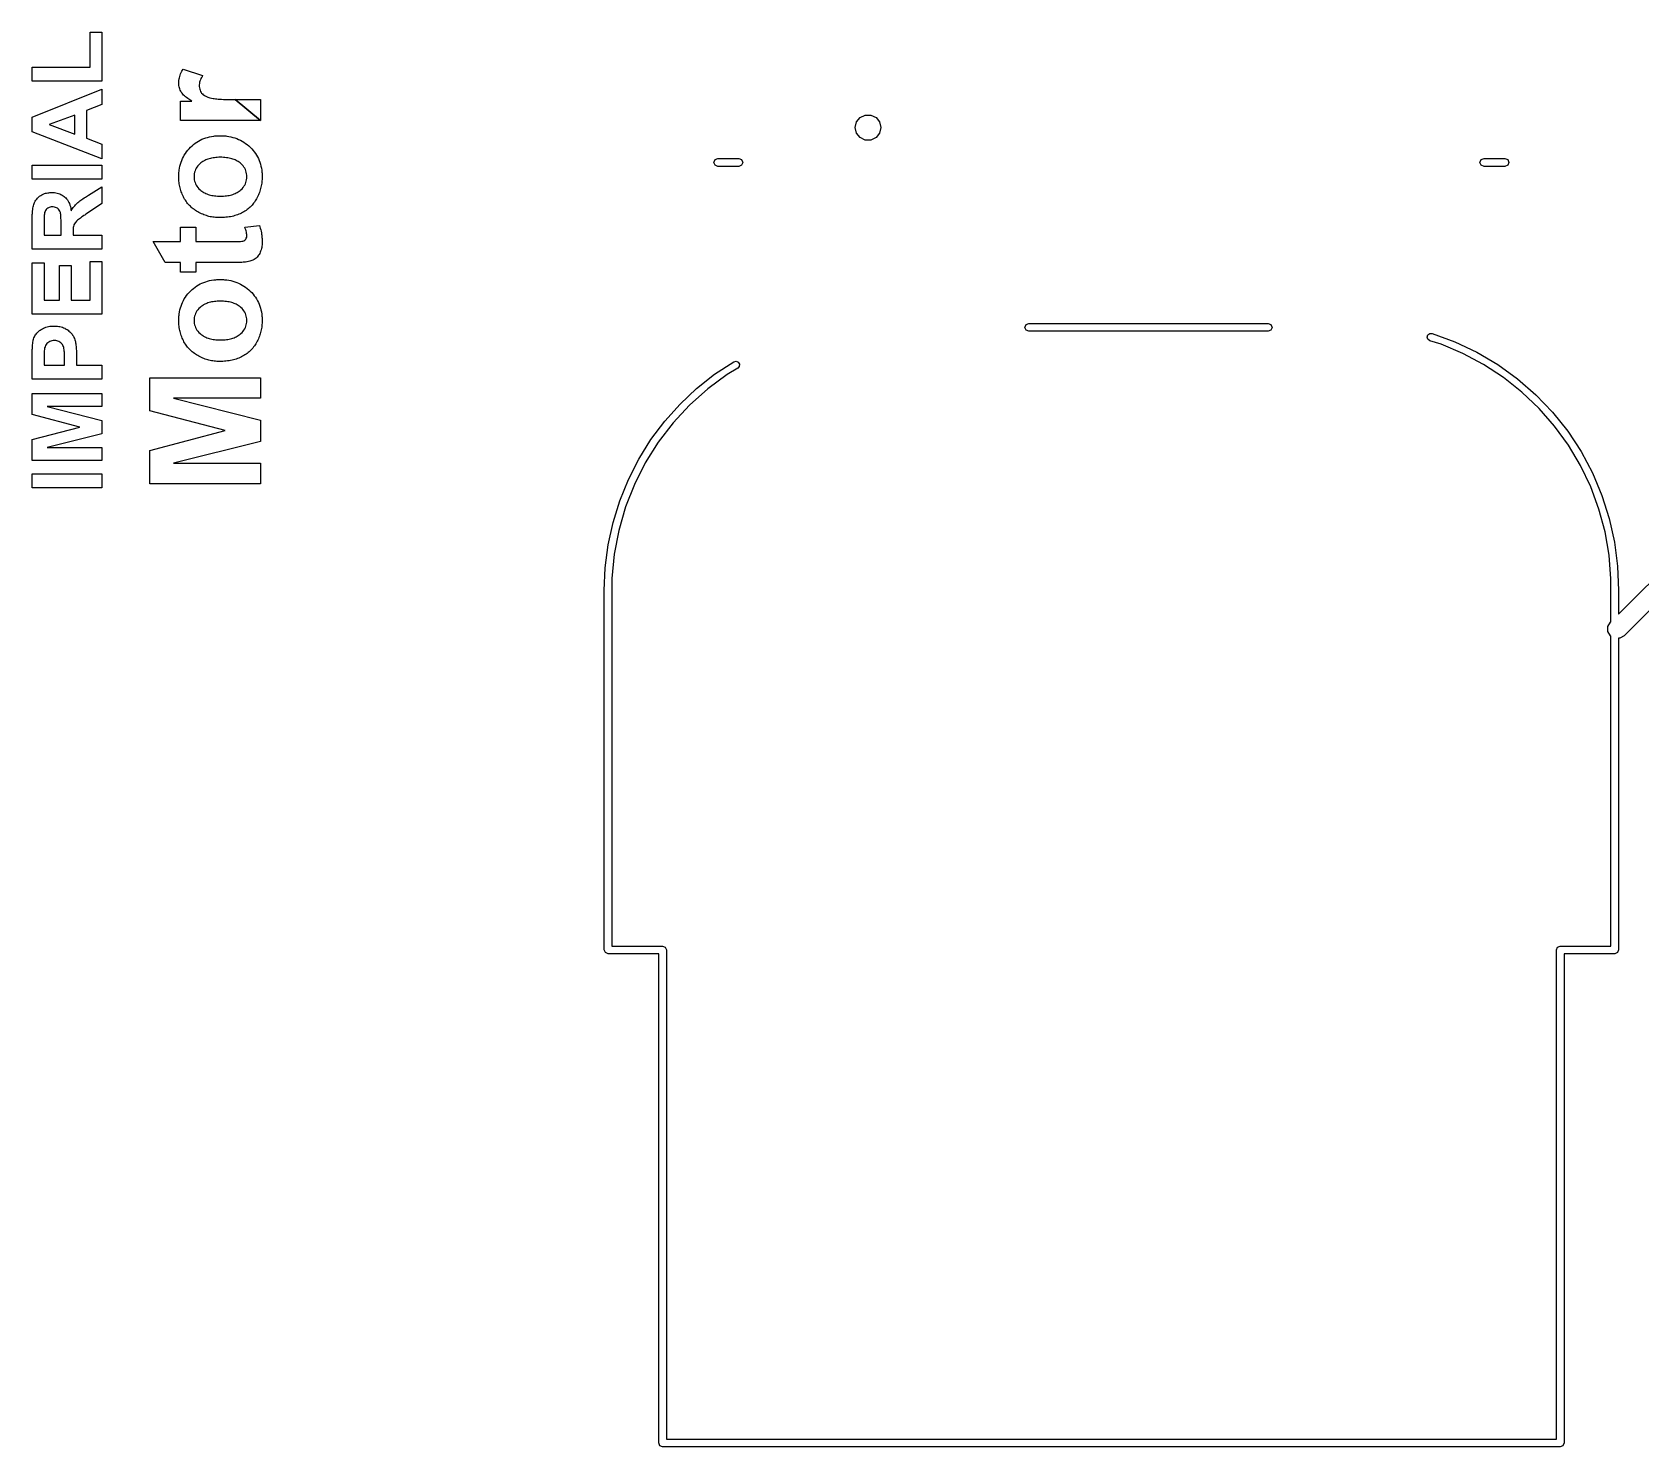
# Model space of a CAD drawing. Extents: x 96 to 200, y -143 to -59.
# Drawn here: x 102.15 to 127.27, y -142.87 to -120.78 of the extents above; entities that cross this region are included whole.
import ezdxf

# ---------------------------------------------------------------- set-up
doc = ezdxf.new("R2010")
doc.units = 0
doc.layers.add('BLACK', color=7, linetype='CONTINUOUS')

msp = doc.modelspace()

# ---------------------------------------------------------------- linework, layer by layer
at = {"layer": 'BLACK', "linetype": 'CONTINUOUS'}
for p, q in [((103.05, -121.325), (103.05, -120.781)), ((103.05, -120.781), (103.236, -120.781)), ((103.236, -120.781), (103.236, -121.544)), ((102.146, -121.544), (102.146, -121.325)), ((102.146, -121.325), (103.05, -121.325)), ((103.236, -121.544), (102.146, -121.544)), ((104.435, -121.575), (104.436, -121.554)), ((104.436, -121.594), (104.435, -121.575)), ((104.436, -121.554), (104.438, -121.533)), ((104.438, -121.533), (104.441, -121.512)), ((104.441, -121.512), (104.445, -121.492)), ((104.445, -121.492), (104.45, -121.471)), ((104.45, -121.471), (104.457, -121.451)), ((104.457, -121.451), (104.464, -121.431)), ((104.464, -121.431), (104.473, -121.411)), ((104.473, -121.411), (104.483, -121.391)), ((104.483, -121.391), (104.495, -121.372)), ((104.495, -121.372), (104.503, -121.359)), ((104.503, -121.359), (104.808, -121.46)), ((104.757, -121.583), (104.755, -121.601)), ((104.761, -121.564), (104.757, -121.583)), ((104.766, -121.545), (104.761, -121.564)), ((104.773, -121.526), (104.766, -121.545)), ((104.782, -121.506), (104.773, -121.526)), ((104.79, -121.491), (104.782, -121.506)), ((104.799, -121.476), (104.79, -121.491)), ((104.808, -121.46), (104.799, -121.476)), ((102.146, -122.106), (103.236, -121.672)), ((103.236, -121.672), (103.236, -121.91)), ((104.438, -121.613), (104.436, -121.594)), ((104.441, -121.632), (104.438, -121.613)), ((104.445, -121.65), (104.441, -121.632)), ((104.451, -121.668), (104.445, -121.65)), ((104.457, -121.685), (104.451, -121.668)), ((104.465, -121.701), (104.457, -121.685)), ((104.474, -121.717), (104.465, -121.701)), ((104.486, -121.733), (104.474, -121.717)), ((104.499, -121.749), (104.486, -121.733)), ((104.511, -121.762), (104.499, -121.749)), ((104.525, -121.775), (104.511, -121.762)), ((104.54, -121.788), (104.525, -121.775)), ((104.557, -121.801), (104.54, -121.788)), ((104.575, -121.815), (104.557, -121.801)), ((104.595, -121.829), (104.575, -121.815)), ((104.609, -121.838), (104.595, -121.829)), ((104.623, -121.848), (104.609, -121.838)), ((104.755, -121.601), (104.754, -121.614)), ((104.754, -121.614), (104.755, -121.631)), ((104.755, -121.631), (104.757, -121.652)), ((104.757, -121.652), (104.762, -121.671)), ((104.762, -121.671), (104.768, -121.689)), ((104.768, -121.689), (104.775, -121.706)), ((104.775, -121.706), (104.785, -121.722)), ((104.785, -121.722), (104.792, -121.732)), ((104.792, -121.732), (104.805, -121.746)), ((104.805, -121.746), (104.818, -121.757)), ((104.818, -121.757), (104.832, -121.767)), ((104.832, -121.767), (104.848, -121.777)), ((104.848, -121.777), (104.867, -121.785)), ((104.867, -121.785), (104.887, -121.794)), ((104.887, -121.794), (104.903, -121.8)), ((104.903, -121.8), (104.921, -121.805)), ((104.921, -121.805), (104.927, -121.807)), ((104.927, -121.807), (104.947, -121.812)), ((104.947, -121.812), (104.971, -121.816)), ((104.971, -121.816), (104.989, -121.819)), ((104.989, -121.819), (105.008, -121.821)), ((105.008, -121.821), (105.03, -121.823)), ((105.03, -121.823), (105.053, -121.825)), ((105.053, -121.825), (105.077, -121.827)), ((105.077, -121.827), (105.104, -121.829)), ((105.104, -121.829), (105.132, -121.83)), ((105.132, -121.83), (105.161, -121.831)), ((105.161, -121.831), (105.193, -121.832)), ((105.193, -121.832), (105.226, -121.833)), ((105.226, -121.833), (105.243, -121.833)), ((105.243, -121.833), (105.26, -121.834)), ((105.26, -121.834), (105.278, -121.834)), ((105.278, -121.834), (105.297, -121.834)), ((105.297, -121.834), (105.316, -121.834)), ((105.316, -121.834), (105.335, -121.834)), ((105.711, -122.162), (105.316, -121.834)), ((105.316, -121.834), (105.711, -122.162)), ((105.335, -121.834), (105.711, -121.834)), ((105.711, -121.834), (105.711, -122.162)), ((102.811, -122.075), (102.412, -122.224)), ((102.811, -122.371), (102.811, -122.075)), ((103.236, -121.91), (102.997, -122.005)), ((102.997, -122.005), (102.997, -122.438)), ((104.462, -122.162), (104.462, -121.857)), ((104.462, -121.857), (104.639, -121.857)), ((104.639, -121.857), (104.623, -121.848)), ((115.075, -122.114), (115.155, -122.075)), ((115.155, -122.075), (115.245, -122.075)), ((115.245, -122.075), (115.325, -122.114)), ((102.146, -122.224), (102.146, -122.106)), ((102.146, -122.338), (102.146, -122.224)), ((103.236, -122.76), (102.146, -122.338)), ((102.412, -122.224), (102.811, -122.371)), ((105.711, -122.162), (104.462, -122.162)), ((115, -122.27), (115.02, -122.183)), ((115.02, -122.357), (115, -122.27)), ((115.02, -122.183), (115.075, -122.114)), ((115.325, -122.114), (115.38, -122.183)), ((115.38, -122.183), (115.4, -122.27)), ((115.4, -122.27), (115.38, -122.357)), ((102.997, -122.438), (103.236, -122.528)), ((103.236, -122.528), (103.236, -122.76)), ((104.597, -122.6), (104.619, -122.577)), ((104.619, -122.577), (104.642, -122.556)), ((104.642, -122.556), (104.666, -122.535)), ((104.666, -122.535), (104.691, -122.516)), ((104.691, -122.516), (104.717, -122.499)), ((104.717, -122.499), (104.743, -122.483)), ((104.743, -122.483), (104.77, -122.468)), ((104.77, -122.468), (104.798, -122.454)), ((104.798, -122.454), (104.827, -122.442)), ((104.827, -122.442), (104.856, -122.432)), ((104.856, -122.432), (104.886, -122.423)), ((104.886, -122.423), (104.917, -122.415)), ((104.917, -122.415), (104.949, -122.409)), ((104.949, -122.409), (104.981, -122.404)), ((104.981, -122.404), (104.998, -122.402)), ((104.998, -122.402), (105.015, -122.4)), ((105.015, -122.4), (105.031, -122.399)), ((105.031, -122.399), (105.048, -122.398)), ((105.048, -122.398), (105.066, -122.398)), ((105.066, -122.398), (105.083, -122.398)), ((105.083, -122.398), (105.101, -122.398)), ((105.101, -122.398), (105.118, -122.398)), ((105.118, -122.398), (105.135, -122.399)), ((105.135, -122.399), (105.152, -122.4)), ((105.152, -122.4), (105.169, -122.402)), ((105.169, -122.402), (105.186, -122.404)), ((105.186, -122.404), (105.218, -122.409)), ((105.218, -122.409), (105.25, -122.415)), ((105.25, -122.415), (105.281, -122.423)), ((105.281, -122.423), (105.312, -122.432)), ((105.312, -122.432), (105.341, -122.443)), ((105.341, -122.443), (105.37, -122.455)), ((105.37, -122.455), (105.399, -122.469)), ((105.399, -122.469), (105.426, -122.483)), ((105.426, -122.483), (105.453, -122.5)), ((105.453, -122.5), (105.478, -122.518)), ((105.478, -122.518), (105.504, -122.537)), ((105.504, -122.537), (105.528, -122.557)), ((105.528, -122.557), (105.552, -122.579)), ((105.552, -122.579), (105.574, -122.602)), ((115.075, -122.426), (115.02, -122.357)), ((115.155, -122.465), (115.075, -122.426)), ((115.245, -122.465), (115.155, -122.465)), ((115.325, -122.426), (115.245, -122.465)), ((115.38, -122.357), (115.325, -122.426)), ((104.453, -122.873), (104.461, -122.842)), ((104.461, -122.842), (104.471, -122.812)), ((104.471, -122.812), (104.481, -122.783)), ((104.481, -122.783), (104.494, -122.754)), ((104.494, -122.754), (104.507, -122.726)), ((104.507, -122.726), (104.522, -122.7)), ((104.522, -122.7), (104.539, -122.674)), ((104.539, -122.674), (104.557, -122.648)), ((104.557, -122.648), (104.576, -122.624)), ((104.576, -122.624), (104.597, -122.6)), ((104.768, -122.833), (104.75, -122.85)), ((104.781, -122.822), (104.768, -122.833)), ((104.795, -122.812), (104.781, -122.822)), ((104.809, -122.802), (104.795, -122.812)), ((104.824, -122.793), (104.809, -122.802)), ((104.84, -122.784), (104.824, -122.793)), ((104.856, -122.776), (104.84, -122.784)), ((104.873, -122.769), (104.856, -122.776)), ((104.891, -122.763), (104.873, -122.769)), ((104.91, -122.757), (104.891, -122.763)), ((104.929, -122.752), (104.91, -122.757)), ((104.949, -122.747), (104.929, -122.752)), ((104.97, -122.744), (104.949, -122.747)), ((104.991, -122.741), (104.97, -122.744)), ((105.013, -122.738), (104.991, -122.741)), ((105.036, -122.736), (105.013, -122.738)), ((105.06, -122.735), (105.036, -122.736)), ((105.084, -122.735), (105.06, -122.735)), ((105.109, -122.735), (105.084, -122.735)), ((105.133, -122.736), (105.109, -122.735)), ((105.156, -122.738), (105.133, -122.736)), ((105.179, -122.741), (105.156, -122.738)), ((105.201, -122.744), (105.179, -122.741)), ((105.222, -122.747), (105.201, -122.744)), ((105.243, -122.752), (105.222, -122.747)), ((105.262, -122.757), (105.243, -122.752)), ((105.281, -122.763), (105.262, -122.757)), ((105.299, -122.769), (105.281, -122.763)), ((105.317, -122.776), (105.299, -122.769)), ((105.333, -122.784), (105.317, -122.776)), ((105.349, -122.793), (105.333, -122.784)), ((105.364, -122.802), (105.349, -122.793)), ((105.379, -122.812), (105.364, -122.802)), ((105.393, -122.822), (105.379, -122.812)), ((105.405, -122.833), (105.393, -122.822)), ((105.423, -122.85), (105.405, -122.833)), ((105.574, -122.602), (105.595, -122.626)), ((105.595, -122.626), (105.615, -122.651)), ((105.615, -122.651), (105.633, -122.676)), ((105.633, -122.676), (105.65, -122.702)), ((105.65, -122.702), (105.665, -122.729)), ((105.665, -122.729), (105.679, -122.756)), ((105.679, -122.756), (105.691, -122.784)), ((105.691, -122.784), (105.702, -122.813)), ((105.702, -122.813), (105.711, -122.843)), ((105.711, -122.843), (105.719, -122.873)), ((112.791, -122.815), (112.81, -122.77)), ((112.81, -122.86), (112.791, -122.815)), ((112.81, -122.77), (112.855, -122.751)), ((112.855, -122.751), (113.18, -122.751)), ((113.18, -122.751), (113.225, -122.77)), ((113.225, -122.77), (113.243, -122.815)), ((113.243, -122.815), (113.225, -122.86)), ((124.756, -122.815), (124.775, -122.77)), ((124.775, -122.86), (124.756, -122.815)), ((124.775, -122.77), (124.82, -122.751)), ((124.82, -122.751), (125.145, -122.751)), ((125.145, -122.751), (125.19, -122.77)), ((125.19, -122.77), (125.209, -122.815)), ((125.209, -122.815), (125.19, -122.86)), ((102.146, -123.078), (102.146, -122.859)), ((102.146, -122.859), (103.236, -122.859)), ((103.236, -123.078), (102.146, -123.078)), ((103.236, -122.859), (103.236, -123.078)), ((104.435, -123.037), (104.436, -123.021)), ((104.435, -123.039), (104.435, -123.037)), ((104.436, -123.061), (104.435, -123.039)), ((104.436, -123.004), (104.437, -122.987)), ((104.436, -123.021), (104.436, -123.004)), ((104.437, -123.084), (104.436, -123.061)), ((104.437, -122.987), (104.438, -122.97)), ((104.438, -123.106), (104.437, -123.084)), ((104.438, -122.97), (104.44, -122.953)), ((104.44, -122.953), (104.442, -122.937)), ((104.442, -122.937), (104.447, -122.904)), ((104.447, -122.904), (104.453, -122.873)), ((104.676, -123.014), (104.675, -123.037)), ((104.675, -123.037), (104.676, -123.061)), ((104.678, -122.991), (104.676, -123.014)), ((104.676, -123.061), (104.678, -123.084)), ((104.683, -122.968), (104.678, -122.991)), ((104.678, -123.084), (104.683, -123.106)), ((104.69, -122.947), (104.683, -122.968)), ((104.698, -122.926), (104.69, -122.947)), ((104.708, -122.906), (104.698, -122.926)), ((104.72, -122.887), (104.708, -122.906)), ((104.734, -122.868), (104.72, -122.887)), ((104.75, -122.85), (104.734, -122.868)), ((105.439, -122.868), (105.423, -122.85)), ((105.453, -122.887), (105.439, -122.868)), ((105.465, -122.906), (105.453, -122.887)), ((105.475, -122.926), (105.465, -122.906)), ((105.484, -122.947), (105.475, -122.926)), ((105.49, -122.968), (105.484, -122.947)), ((105.495, -122.991), (105.49, -122.968)), ((105.49, -123.106), (105.495, -123.084)), ((105.497, -123.014), (105.495, -122.991)), ((105.495, -123.084), (105.497, -123.061)), ((105.498, -123.037), (105.497, -123.014)), ((105.497, -123.061), (105.498, -123.037)), ((105.719, -122.873), (105.726, -122.904)), ((105.726, -122.904), (105.731, -122.936)), ((105.731, -122.936), (105.735, -122.969)), ((105.735, -122.969), (105.736, -122.985)), ((105.736, -123.079), (105.735, -123.1)), ((105.736, -122.985), (105.737, -123.002)), ((105.737, -123.057), (105.736, -123.079)), ((105.737, -123.002), (105.737, -123.019)), ((105.737, -123.019), (105.738, -123.036)), ((105.738, -123.036), (105.737, -123.057)), ((112.855, -122.878), (112.81, -122.86)), ((113.18, -122.878), (112.855, -122.878)), ((113.225, -122.86), (113.18, -122.878)), ((124.82, -122.878), (124.775, -122.86)), ((125.145, -122.878), (124.82, -122.878)), ((125.19, -122.86), (125.145, -122.878)), ((126.92, -129.868), (133.894, -122.894)), ((102.246, -123.357), (102.262, -123.343)), ((102.262, -123.343), (102.28, -123.331)), ((102.28, -123.331), (102.299, -123.32)), ((102.299, -123.32), (102.319, -123.31)), ((102.319, -123.31), (102.34, -123.302)), ((102.34, -123.302), (102.356, -123.297)), ((102.356, -123.297), (102.372, -123.293)), ((102.372, -123.293), (102.388, -123.289)), ((102.388, -123.289), (102.405, -123.287)), ((102.405, -123.287), (102.423, -123.285)), ((102.423, -123.285), (102.44, -123.284)), ((102.44, -123.284), (102.452, -123.284)), ((102.452, -123.284), (102.475, -123.284)), ((102.475, -123.284), (102.497, -123.286)), ((102.497, -123.286), (102.518, -123.289)), ((102.518, -123.289), (102.538, -123.294)), ((102.538, -123.294), (102.558, -123.299)), ((102.558, -123.299), (102.577, -123.306)), ((102.577, -123.306), (102.595, -123.315)), ((102.595, -123.315), (102.613, -123.324)), ((102.613, -123.324), (102.629, -123.335)), ((102.629, -123.335), (102.645, -123.347)), ((102.645, -123.347), (102.655, -123.355)), ((102.979, -123.356), (102.993, -123.347)), ((102.993, -123.347), (103.008, -123.338)), ((103.008, -123.338), (103.024, -123.328)), ((103.024, -123.328), (103.236, -123.196)), ((103.236, -123.196), (103.236, -123.458)), ((104.441, -123.127), (104.438, -123.106)), ((104.443, -123.149), (104.441, -123.127)), ((104.447, -123.17), (104.443, -123.149)), ((104.451, -123.191), (104.447, -123.17)), ((104.456, -123.212), (104.451, -123.191)), ((104.461, -123.232), (104.456, -123.212)), ((104.467, -123.253), (104.461, -123.232)), ((104.474, -123.273), (104.467, -123.253)), ((104.481, -123.292), (104.474, -123.273)), ((104.489, -123.312), (104.481, -123.292)), ((104.497, -123.331), (104.489, -123.312)), ((104.507, -123.35), (104.497, -123.331)), ((104.683, -123.106), (104.69, -123.128)), ((104.69, -123.128), (104.698, -123.149)), ((104.698, -123.149), (104.708, -123.169)), ((104.708, -123.169), (104.72, -123.188)), ((104.72, -123.188), (104.734, -123.207)), ((104.734, -123.207), (104.75, -123.225)), ((104.75, -123.225), (104.768, -123.242)), ((104.768, -123.242), (104.781, -123.253)), ((104.781, -123.253), (104.795, -123.264)), ((104.795, -123.264), (104.809, -123.274)), ((104.809, -123.274), (104.824, -123.283)), ((104.824, -123.283), (104.84, -123.292)), ((104.84, -123.292), (104.856, -123.299)), ((104.856, -123.299), (104.874, -123.307)), ((104.874, -123.307), (104.892, -123.313)), ((104.892, -123.313), (104.91, -123.319)), ((104.91, -123.319), (104.93, -123.324)), ((104.93, -123.324), (104.95, -123.329)), ((104.95, -123.329), (104.971, -123.332)), ((104.971, -123.332), (104.993, -123.335)), ((104.993, -123.335), (105.015, -123.338)), ((105.015, -123.338), (105.038, -123.34)), ((105.038, -123.34), (105.062, -123.341)), ((105.062, -123.341), (105.087, -123.341)), ((105.087, -123.341), (105.111, -123.341)), ((105.111, -123.341), (105.135, -123.34)), ((105.135, -123.34), (105.158, -123.338)), ((105.158, -123.338), (105.181, -123.335)), ((105.181, -123.335), (105.202, -123.332)), ((105.202, -123.332), (105.223, -123.329)), ((105.223, -123.329), (105.243, -123.324)), ((105.243, -123.324), (105.263, -123.319)), ((105.263, -123.319), (105.282, -123.313)), ((105.282, -123.313), (105.3, -123.307)), ((105.3, -123.307), (105.317, -123.299)), ((105.317, -123.299), (105.334, -123.292)), ((105.334, -123.292), (105.349, -123.283)), ((105.349, -123.283), (105.364, -123.274)), ((105.364, -123.274), (105.379, -123.264)), ((105.379, -123.264), (105.393, -123.253)), ((105.393, -123.253), (105.405, -123.242)), ((105.405, -123.242), (105.423, -123.225)), ((105.423, -123.225), (105.439, -123.207)), ((105.439, -123.207), (105.453, -123.188)), ((105.453, -123.188), (105.465, -123.169)), ((105.465, -123.169), (105.475, -123.149)), ((105.475, -123.149), (105.484, -123.128)), ((105.484, -123.128), (105.49, -123.106)), ((105.67, -123.342), (105.66, -123.362)), ((105.678, -123.323), (105.67, -123.342)), ((105.687, -123.303), (105.678, -123.323)), ((105.694, -123.283), (105.687, -123.303)), ((105.701, -123.263), (105.694, -123.283)), ((105.707, -123.243), (105.701, -123.263)), ((105.713, -123.223), (105.707, -123.243)), ((105.718, -123.203), (105.713, -123.223)), ((105.723, -123.182), (105.718, -123.203)), ((105.727, -123.162), (105.723, -123.182)), ((105.73, -123.141), (105.727, -123.162)), ((105.733, -123.12), (105.73, -123.141)), ((105.735, -123.1), (105.733, -123.12)), ((134.106, -123.106), (127.006, -130.206)), ((102.149, -123.61), (102.15, -123.593)), ((102.15, -123.593), (102.152, -123.576)), ((102.152, -123.576), (102.155, -123.552)), ((102.155, -123.552), (102.158, -123.529)), ((102.158, -123.529), (102.161, -123.509)), ((102.161, -123.509), (102.166, -123.49)), ((102.166, -123.49), (102.17, -123.473)), ((102.17, -123.473), (102.176, -123.457)), ((102.176, -123.457), (102.184, -123.438)), ((102.184, -123.438), (102.193, -123.42)), ((102.193, -123.42), (102.204, -123.402)), ((102.204, -123.402), (102.217, -123.386)), ((102.217, -123.386), (102.23, -123.371)), ((102.23, -123.371), (102.246, -123.357)), ((102.341, -123.599), (102.337, -123.617)), ((102.347, -123.582), (102.341, -123.599)), ((102.354, -123.566), (102.347, -123.582)), ((102.364, -123.552), (102.354, -123.566)), ((102.377, -123.539), (102.364, -123.552)), ((102.392, -123.527), (102.377, -123.539)), ((102.409, -123.518), (102.392, -123.527)), ((102.426, -123.513), (102.409, -123.518)), ((102.443, -123.51), (102.426, -123.513)), ((102.462, -123.509), (102.443, -123.51)), ((102.474, -123.509), (102.462, -123.509)), ((102.493, -123.512), (102.474, -123.509)), ((102.51, -123.516), (102.493, -123.512)), ((102.527, -123.523), (102.51, -123.516)), ((102.541, -123.531), (102.527, -123.523)), ((102.545, -123.534), (102.541, -123.531)), ((102.559, -123.547), (102.545, -123.534)), ((102.57, -123.562), (102.559, -123.547)), ((102.579, -123.577), (102.57, -123.562)), ((102.585, -123.593), (102.579, -123.577)), ((102.586, -123.595), (102.585, -123.593)), ((102.589, -123.612), (102.586, -123.595)), ((102.655, -123.355), (102.67, -123.369)), ((102.67, -123.369), (102.683, -123.385)), ((102.683, -123.385), (102.696, -123.401)), ((102.696, -123.401), (102.707, -123.419)), ((102.707, -123.419), (102.717, -123.438)), ((102.717, -123.438), (102.727, -123.458)), ((102.727, -123.458), (102.735, -123.48)), ((102.735, -123.48), (102.742, -123.503)), ((102.742, -123.503), (102.748, -123.527)), ((102.748, -123.527), (102.752, -123.544)), ((102.752, -123.544), (102.755, -123.561)), ((102.755, -123.561), (102.756, -123.57)), ((102.756, -123.57), (102.767, -123.552)), ((102.767, -123.552), (102.777, -123.536)), ((102.777, -123.536), (102.788, -123.52)), ((102.788, -123.52), (102.8, -123.505)), ((102.8, -123.505), (102.811, -123.491)), ((102.811, -123.491), (102.823, -123.477)), ((102.823, -123.477), (102.835, -123.465)), ((102.835, -123.465), (102.848, -123.453)), ((102.848, -123.453), (102.861, -123.441)), ((102.861, -123.441), (102.877, -123.428)), ((102.877, -123.428), (102.891, -123.417)), ((102.891, -123.417), (102.906, -123.406)), ((102.906, -123.406), (102.922, -123.394)), ((102.922, -123.394), (102.939, -123.382)), ((102.939, -123.382), (102.958, -123.37)), ((102.958, -123.37), (102.979, -123.356)), ((103.236, -123.458), (102.995, -123.616)), ((104.516, -123.368), (104.507, -123.35)), ((104.527, -123.387), (104.516, -123.368)), ((104.538, -123.404), (104.527, -123.387)), ((104.549, -123.421), (104.538, -123.404)), ((104.561, -123.438), (104.549, -123.421)), ((104.574, -123.454), (104.561, -123.438)), ((104.587, -123.47), (104.574, -123.454)), ((104.601, -123.485), (104.587, -123.47)), ((104.616, -123.499), (104.601, -123.485)), ((104.631, -123.513), (104.616, -123.499)), ((104.646, -123.527), (104.631, -123.513)), ((104.662, -123.54), (104.646, -123.527)), ((104.679, -123.552), (104.662, -123.54)), ((104.696, -123.564), (104.679, -123.552)), ((104.714, -123.575), (104.696, -123.564)), ((104.732, -123.586), (104.714, -123.575)), ((104.751, -123.597), (104.732, -123.586)), ((104.77, -123.606), (104.751, -123.597)), ((105.433, -123.597), (105.414, -123.606)), ((105.452, -123.586), (105.433, -123.597)), ((105.469, -123.575), (105.452, -123.586)), ((105.487, -123.564), (105.469, -123.575)), ((105.503, -123.552), (105.487, -123.564)), ((105.52, -123.539), (105.503, -123.552)), ((105.535, -123.526), (105.52, -123.539)), ((105.55, -123.512), (105.535, -123.526)), ((105.565, -123.498), (105.55, -123.512)), ((105.579, -123.483), (105.565, -123.498)), ((105.592, -123.467), (105.579, -123.483)), ((105.605, -123.451), (105.592, -123.467)), ((105.617, -123.434), (105.605, -123.451)), ((105.629, -123.417), (105.617, -123.434)), ((105.64, -123.399), (105.629, -123.417)), ((105.65, -123.381), (105.64, -123.399)), ((105.66, -123.362), (105.65, -123.381)), ((102.146, -123.688), (102.147, -123.668)), ((102.146, -123.71), (102.146, -123.688)), ((102.146, -123.781), (102.146, -123.71)), ((102.146, -123.952), (102.146, -123.781)), ((102.147, -123.648), (102.148, -123.629)), ((102.147, -123.668), (102.147, -123.648)), ((102.148, -123.629), (102.149, -123.61)), ((102.333, -123.714), (102.332, -123.734)), ((102.332, -123.734), (102.332, -123.757)), ((102.332, -123.757), (102.332, -123.781)), ((102.332, -123.781), (102.332, -123.952)), ((102.334, -123.656), (102.333, -123.674)), ((102.333, -123.674), (102.333, -123.696)), ((102.333, -123.696), (102.333, -123.714)), ((102.335, -123.637), (102.334, -123.656)), ((102.336, -123.621), (102.335, -123.637)), ((102.337, -123.617), (102.336, -123.621)), ((102.592, -123.629), (102.589, -123.612)), ((102.594, -123.65), (102.592, -123.629)), ((102.595, -123.668), (102.594, -123.65)), ((102.596, -123.688), (102.595, -123.668)), ((102.597, -123.71), (102.596, -123.688)), ((102.598, -123.735), (102.597, -123.71)), ((102.598, -123.752), (102.598, -123.735)), ((102.598, -123.77), (102.598, -123.752)), ((102.598, -123.79), (102.598, -123.77)), ((102.598, -123.952), (102.598, -123.79)), ((102.786, -123.849), (102.785, -123.868)), ((102.788, -123.832), (102.786, -123.849)), ((102.791, -123.814), (102.788, -123.832)), ((102.796, -123.797), (102.791, -123.814)), ((102.798, -123.791), (102.796, -123.797)), ((102.806, -123.774), (102.798, -123.791)), ((102.816, -123.759), (102.806, -123.774)), ((102.827, -123.745), (102.816, -123.759)), ((102.84, -123.731), (102.827, -123.745)), ((102.842, -123.729), (102.84, -123.731)), ((102.855, -123.718), (102.842, -123.729)), ((102.869, -123.707), (102.855, -123.718)), ((102.886, -123.694), (102.869, -123.707)), ((102.9, -123.683), (102.886, -123.694)), ((102.916, -123.672), (102.9, -123.683)), ((102.933, -123.659), (102.916, -123.672)), ((102.952, -123.646), (102.933, -123.659)), ((102.966, -123.636), (102.952, -123.646)), ((102.98, -123.626), (102.966, -123.636)), ((102.995, -123.616), (102.98, -123.626)), ((104.462, -124.049), (104.462, -123.825)), ((104.462, -123.825), (104.701, -123.825)), ((104.701, -123.825), (104.701, -124.049)), ((104.79, -123.616), (104.77, -123.606)), ((104.809, -123.624), (104.79, -123.616)), ((104.829, -123.632), (104.809, -123.624)), ((104.848, -123.639), (104.829, -123.632)), ((104.868, -123.646), (104.848, -123.639)), ((104.888, -123.652), (104.868, -123.646)), ((104.907, -123.657), (104.888, -123.652)), ((104.927, -123.662), (104.907, -123.657)), ((104.947, -123.666), (104.927, -123.662)), ((104.967, -123.669), (104.947, -123.666)), ((104.988, -123.672), (104.967, -123.669)), ((105.008, -123.674), (104.988, -123.672)), ((105.028, -123.676), (105.008, -123.674)), ((105.049, -123.677), (105.028, -123.676)), ((105.069, -123.677), (105.049, -123.677)), ((105.096, -123.677), (105.069, -123.677)), ((105.122, -123.676), (105.096, -123.677)), ((105.147, -123.674), (105.122, -123.676)), ((105.172, -123.672), (105.147, -123.674)), ((105.197, -123.669), (105.172, -123.672)), ((105.221, -123.666), (105.197, -123.669)), ((105.244, -123.662), (105.221, -123.666)), ((105.267, -123.657), (105.244, -123.662)), ((105.29, -123.652), (105.267, -123.657)), ((105.312, -123.646), (105.29, -123.652)), ((105.333, -123.639), (105.312, -123.646)), ((105.354, -123.632), (105.333, -123.639)), ((105.375, -123.624), (105.354, -123.632)), ((105.395, -123.616), (105.375, -123.624)), ((105.414, -123.606), (105.395, -123.616)), ((105.467, -123.826), (105.694, -123.798)), ((105.474, -123.847), (105.467, -123.826)), ((105.481, -123.867), (105.474, -123.847)), ((105.694, -123.798), (105.702, -123.82)), ((105.702, -123.82), (105.709, -123.842)), ((105.709, -123.842), (105.715, -123.865)), ((102.146, -124.17), (102.146, -123.952)), ((102.332, -123.952), (102.598, -123.952)), ((102.785, -123.868), (102.784, -123.885)), ((102.784, -123.885), (102.784, -123.903)), ((102.784, -123.903), (102.784, -123.907)), ((102.784, -123.907), (102.784, -123.952)), ((102.784, -123.952), (103.236, -123.952)), ((103.236, -123.952), (103.236, -124.17)), ((104.223, -124.379), (104.037, -124.049)), ((104.037, -124.049), (104.462, -124.049)), ((104.701, -124.049), (105.243, -124.049)), ((105.243, -124.049), (105.264, -124.049)), ((105.264, -124.049), (105.283, -124.049)), ((105.283, -124.049), (105.3, -124.049)), ((105.3, -124.049), (105.317, -124.049)), ((105.317, -124.049), (105.341, -124.049)), ((105.341, -124.049), (105.361, -124.048)), ((105.361, -124.048), (105.38, -124.047)), ((105.38, -124.047), (105.401, -124.047)), ((105.401, -124.047), (105.421, -124.045)), ((105.421, -124.045), (105.436, -124.043)), ((105.436, -124.043), (105.452, -124.037)), ((105.452, -124.037), (105.466, -124.028)), ((105.466, -124.028), (105.479, -124.016)), ((105.479, -124.016), (105.481, -124.014)), ((105.486, -123.885), (105.481, -123.867)), ((105.481, -124.014), (105.49, -123.998)), ((105.491, -123.902), (105.486, -123.885)), ((105.49, -123.998), (105.496, -123.981)), ((105.495, -123.922), (105.491, -123.902)), ((105.497, -123.94), (105.495, -123.922)), ((105.496, -123.981), (105.498, -123.964)), ((105.498, -123.958), (105.497, -123.94)), ((105.498, -123.964), (105.498, -123.958)), ((105.715, -123.865), (105.721, -123.888)), ((105.721, -123.888), (105.725, -123.912)), ((105.725, -123.912), (105.729, -123.936)), ((105.729, -123.936), (105.732, -123.953)), ((105.732, -123.953), (105.733, -123.97)), ((105.733, -123.97), (105.735, -123.987)), ((105.736, -124.1), (105.733, -124.121)), ((105.735, -123.987), (105.736, -124.004)), ((105.736, -124.004), (105.737, -124.021)), ((105.737, -124.079), (105.736, -124.1)), ((105.737, -124.021), (105.737, -124.039)), ((105.737, -124.039), (105.738, -124.057)), ((105.738, -124.057), (105.737, -124.079)), ((103.236, -124.17), (102.146, -124.17)), ((105.562, -124.353), (105.544, -124.358)), ((105.578, -124.347), (105.562, -124.353)), ((105.594, -124.341), (105.578, -124.347)), ((105.612, -124.332), (105.594, -124.341)), ((105.628, -124.322), (105.612, -124.332)), ((105.631, -124.32), (105.628, -124.322)), ((105.645, -124.308), (105.631, -124.32)), ((105.659, -124.295), (105.645, -124.308)), ((105.672, -124.279), (105.659, -124.295)), ((105.681, -124.265), (105.672, -124.279)), ((105.69, -124.251), (105.681, -124.265)), ((105.699, -124.235), (105.69, -124.251)), ((105.707, -124.217), (105.699, -124.235)), ((105.714, -124.199), (105.707, -124.217)), ((105.72, -124.181), (105.714, -124.199)), ((105.726, -124.161), (105.72, -124.181)), ((105.73, -124.142), (105.726, -124.161)), ((105.733, -124.121), (105.73, -124.142)), ((102.146, -125.186), (102.146, -124.382)), ((102.146, -124.382), (102.332, -124.382)), ((102.332, -124.382), (102.332, -124.967)), ((102.571, -124.967), (102.571, -124.423)), ((102.571, -124.423), (102.757, -124.423)), ((102.757, -124.423), (102.757, -124.967)), ((103.05, -124.967), (103.05, -124.361)), ((103.05, -124.361), (103.236, -124.361)), ((103.236, -124.361), (103.236, -125.186)), ((104.462, -124.379), (104.223, -124.379)), ((104.462, -124.529), (104.462, -124.379)), ((104.701, -124.529), (104.462, -124.529)), ((105.258, -124.379), (104.701, -124.379)), ((104.701, -124.379), (104.701, -124.529)), ((105.28, -124.378), (105.258, -124.379)), ((105.301, -124.378), (105.28, -124.378)), ((105.321, -124.378), (105.301, -124.378)), ((105.34, -124.378), (105.321, -124.378)), ((105.358, -124.377), (105.34, -124.378)), ((105.375, -124.377), (105.358, -124.377)), ((105.399, -124.376), (105.375, -124.377)), ((105.421, -124.375), (105.399, -124.376)), ((105.441, -124.374), (105.421, -124.375)), ((105.459, -124.373), (105.441, -124.374)), ((105.479, -124.371), (105.459, -124.373)), ((105.496, -124.368), (105.479, -124.371)), ((105.506, -124.366), (105.496, -124.368)), ((105.526, -124.363), (105.506, -124.366)), ((105.544, -124.358), (105.526, -124.363)), ((104.576, -124.869), (104.597, -124.846)), ((104.597, -124.846), (104.619, -124.823)), ((104.619, -124.823), (104.642, -124.801)), ((104.642, -124.801), (104.666, -124.781)), ((104.666, -124.781), (104.691, -124.762)), ((104.691, -124.762), (104.717, -124.744)), ((104.717, -124.744), (104.743, -124.728)), ((104.743, -124.728), (104.77, -124.713)), ((104.77, -124.713), (104.798, -124.7)), ((104.798, -124.7), (104.827, -124.688)), ((104.827, -124.688), (104.856, -124.677)), ((104.856, -124.677), (104.886, -124.668)), ((104.886, -124.668), (104.917, -124.661)), ((104.917, -124.661), (104.949, -124.654)), ((104.949, -124.654), (104.981, -124.649)), ((104.981, -124.649), (104.998, -124.647)), ((104.998, -124.647), (105.015, -124.646)), ((105.015, -124.646), (105.031, -124.645)), ((105.031, -124.645), (105.048, -124.644)), ((105.048, -124.644), (105.066, -124.643)), ((105.066, -124.643), (105.083, -124.643)), ((105.083, -124.643), (105.101, -124.643)), ((105.101, -124.643), (105.118, -124.644)), ((105.118, -124.644), (105.135, -124.645)), ((105.135, -124.645), (105.152, -124.646)), ((105.152, -124.646), (105.169, -124.647)), ((105.169, -124.647), (105.186, -124.649)), ((105.186, -124.649), (105.218, -124.654)), ((105.218, -124.654), (105.25, -124.661)), ((105.25, -124.661), (105.281, -124.669)), ((105.281, -124.669), (105.312, -124.678)), ((105.312, -124.678), (105.341, -124.688)), ((105.341, -124.688), (105.37, -124.701)), ((105.37, -124.701), (105.399, -124.714)), ((105.399, -124.714), (105.426, -124.729)), ((105.426, -124.729), (105.453, -124.745)), ((105.453, -124.745), (105.478, -124.763)), ((105.478, -124.763), (105.504, -124.782)), ((105.504, -124.782), (105.528, -124.803)), ((105.528, -124.803), (105.552, -124.825)), ((105.552, -124.825), (105.574, -124.848)), ((105.574, -124.848), (105.595, -124.872)), ((102.332, -124.967), (102.571, -124.967)), ((102.757, -124.967), (103.05, -124.967)), ((104.453, -125.118), (104.461, -125.087)), ((104.461, -125.087), (104.471, -125.057)), ((104.471, -125.057), (104.481, -125.028)), ((104.481, -125.028), (104.494, -125)), ((104.494, -125), (104.507, -124.972)), ((104.507, -124.972), (104.522, -124.945)), ((104.522, -124.945), (104.539, -124.919)), ((104.539, -124.919), (104.557, -124.894)), ((104.557, -124.894), (104.576, -124.869)), ((104.75, -125.096), (104.734, -125.114)), ((104.768, -125.079), (104.75, -125.096)), ((104.781, -125.068), (104.768, -125.079)), ((104.795, -125.057), (104.781, -125.068)), ((104.809, -125.047), (104.795, -125.057)), ((104.824, -125.038), (104.809, -125.047)), ((104.84, -125.03), (104.824, -125.038)), ((104.856, -125.022), (104.84, -125.03)), ((104.873, -125.015), (104.856, -125.022)), ((104.891, -125.008), (104.873, -125.015)), ((104.91, -125.002), (104.891, -125.008)), ((104.929, -124.997), (104.91, -125.002)), ((104.949, -124.993), (104.929, -124.997)), ((104.97, -124.989), (104.949, -124.993)), ((104.991, -124.986), (104.97, -124.989)), ((105.013, -124.984), (104.991, -124.986)), ((105.036, -124.982), (105.013, -124.984)), ((105.06, -124.981), (105.036, -124.982)), ((105.084, -124.981), (105.06, -124.981)), ((105.109, -124.981), (105.084, -124.981)), ((105.133, -124.982), (105.109, -124.981)), ((105.156, -124.984), (105.133, -124.982)), ((105.179, -124.986), (105.156, -124.984)), ((105.201, -124.989), (105.179, -124.986)), ((105.222, -124.993), (105.201, -124.989)), ((105.243, -124.997), (105.222, -124.993)), ((105.262, -125.002), (105.243, -124.997)), ((105.281, -125.008), (105.262, -125.002)), ((105.299, -125.015), (105.281, -125.008)), ((105.317, -125.022), (105.299, -125.015)), ((105.333, -125.03), (105.317, -125.022)), ((105.349, -125.038), (105.333, -125.03)), ((105.364, -125.047), (105.349, -125.038)), ((105.379, -125.057), (105.364, -125.047)), ((105.393, -125.068), (105.379, -125.057)), ((105.405, -125.079), (105.393, -125.068)), ((105.423, -125.096), (105.405, -125.079)), ((105.439, -125.114), (105.423, -125.096)), ((105.595, -124.872), (105.615, -124.896)), ((105.615, -124.896), (105.633, -124.921)), ((105.633, -124.921), (105.65, -124.947)), ((105.65, -124.947), (105.665, -124.974)), ((105.665, -124.974), (105.679, -125.002)), ((105.679, -125.002), (105.691, -125.03)), ((105.691, -125.03), (105.702, -125.059)), ((105.702, -125.059), (105.711, -125.088)), ((105.711, -125.088), (105.719, -125.119)), ((103.236, -125.186), (102.146, -125.186)), ((104.435, -125.283), (104.436, -125.267)), ((104.435, -125.284), (104.435, -125.283)), ((104.436, -125.307), (104.435, -125.284)), ((104.436, -125.249), (104.437, -125.232)), ((104.436, -125.267), (104.436, -125.249)), ((104.437, -125.329), (104.436, -125.307)), ((104.437, -125.232), (104.438, -125.215)), ((104.438, -125.351), (104.437, -125.329)), ((104.438, -125.215), (104.44, -125.199)), ((104.441, -125.373), (104.438, -125.351)), ((104.44, -125.199), (104.442, -125.182)), ((104.442, -125.182), (104.447, -125.15)), ((104.447, -125.15), (104.453, -125.118)), ((104.676, -125.259), (104.675, -125.283)), ((104.675, -125.283), (104.676, -125.307)), ((104.678, -125.236), (104.676, -125.259)), ((104.676, -125.307), (104.678, -125.33)), ((104.683, -125.214), (104.678, -125.236)), ((104.678, -125.33), (104.683, -125.352)), ((104.69, -125.192), (104.683, -125.214)), ((104.683, -125.352), (104.69, -125.373)), ((104.698, -125.172), (104.69, -125.192)), ((104.708, -125.152), (104.698, -125.172)), ((104.72, -125.132), (104.708, -125.152)), ((104.734, -125.114), (104.72, -125.132)), ((105.453, -125.132), (105.439, -125.114)), ((105.465, -125.152), (105.453, -125.132)), ((105.475, -125.172), (105.465, -125.152)), ((105.484, -125.192), (105.475, -125.172)), ((105.49, -125.214), (105.484, -125.192)), ((105.484, -125.373), (105.49, -125.352)), ((105.495, -125.236), (105.49, -125.214)), ((105.49, -125.352), (105.495, -125.33)), ((105.497, -125.259), (105.495, -125.236)), ((105.495, -125.33), (105.497, -125.307)), ((105.498, -125.283), (105.497, -125.259)), ((105.497, -125.307), (105.498, -125.283)), ((105.719, -125.119), (105.726, -125.15)), ((105.726, -125.15), (105.731, -125.182)), ((105.731, -125.182), (105.735, -125.214)), ((105.735, -125.345), (105.733, -125.366)), ((105.735, -125.214), (105.736, -125.231)), ((105.736, -125.324), (105.735, -125.345)), ((105.736, -125.231), (105.737, -125.248)), ((105.737, -125.303), (105.736, -125.324)), ((105.737, -125.248), (105.737, -125.264)), ((105.737, -125.264), (105.738, -125.282)), ((105.738, -125.282), (105.737, -125.303)), ((117.65, -125.39), (117.668, -125.348)), ((117.668, -125.348), (117.71, -125.33)), ((117.71, -125.33), (121.45, -125.33)), ((121.45, -125.33), (121.492, -125.348)), ((121.492, -125.348), (121.51, -125.39)), ((102.156, -125.622), (102.16, -125.602)), ((102.16, -125.602), (102.163, -125.589)), ((102.163, -125.589), (102.168, -125.572)), ((102.168, -125.572), (102.174, -125.555)), ((102.174, -125.555), (102.182, -125.539)), ((102.182, -125.539), (102.19, -125.523)), ((102.19, -125.523), (102.199, -125.508)), ((102.199, -125.508), (102.21, -125.494)), ((102.21, -125.494), (102.221, -125.48)), ((102.221, -125.48), (102.233, -125.466)), ((102.233, -125.466), (102.247, -125.453)), ((102.247, -125.453), (102.261, -125.441)), ((102.261, -125.441), (102.272, -125.433)), ((102.272, -125.433), (102.288, -125.422)), ((102.288, -125.422), (102.305, -125.412)), ((102.305, -125.412), (102.322, -125.403)), ((102.322, -125.403), (102.341, -125.395)), ((102.341, -125.395), (102.361, -125.388)), ((102.361, -125.388), (102.381, -125.382)), ((102.381, -125.382), (102.402, -125.377)), ((102.402, -125.377), (102.424, -125.374)), ((102.422, -125.61), (102.405, -125.619)), ((102.438, -125.604), (102.422, -125.61)), ((102.424, -125.374), (102.447, -125.372)), ((102.455, -125.599), (102.438, -125.604)), ((102.447, -125.372), (102.471, -125.37)), ((102.472, -125.597), (102.455, -125.599)), ((102.471, -125.37), (102.488, -125.37)), ((102.491, -125.596), (102.472, -125.597)), ((102.488, -125.37), (102.506, -125.37)), ((102.497, -125.596), (102.491, -125.596)), ((102.515, -125.597), (102.497, -125.596)), ((102.506, -125.37), (102.525, -125.371)), ((102.532, -125.601), (102.515, -125.597)), ((102.525, -125.371), (102.542, -125.373)), ((102.548, -125.606), (102.532, -125.601)), ((102.542, -125.373), (102.56, -125.375)), ((102.564, -125.612), (102.548, -125.606)), ((102.56, -125.375), (102.576, -125.378)), ((102.576, -125.378), (102.597, -125.383)), ((102.597, -125.383), (102.618, -125.389)), ((102.618, -125.389), (102.637, -125.396)), ((102.637, -125.396), (102.655, -125.404)), ((102.655, -125.404), (102.659, -125.407)), ((102.659, -125.407), (102.676, -125.416)), ((102.676, -125.416), (102.692, -125.426)), ((102.692, -125.426), (102.707, -125.436)), ((102.707, -125.436), (102.721, -125.448)), ((102.721, -125.448), (102.735, -125.459)), ((102.735, -125.459), (102.747, -125.472)), ((102.747, -125.472), (102.758, -125.485)), ((102.758, -125.485), (102.769, -125.498)), ((102.769, -125.498), (102.778, -125.512)), ((102.778, -125.512), (102.789, -125.53)), ((102.789, -125.53), (102.798, -125.547)), ((102.798, -125.547), (102.806, -125.565)), ((102.806, -125.565), (102.813, -125.583)), ((102.813, -125.583), (102.819, -125.601)), ((102.819, -125.601), (102.821, -125.612)), ((104.443, -125.394), (104.441, -125.373)), ((104.447, -125.416), (104.443, -125.394)), ((104.451, -125.437), (104.447, -125.416)), ((104.456, -125.457), (104.451, -125.437)), ((104.461, -125.478), (104.456, -125.457)), ((104.467, -125.498), (104.461, -125.478)), ((104.474, -125.518), (104.467, -125.498)), ((104.481, -125.538), (104.474, -125.518)), ((104.489, -125.557), (104.481, -125.538)), ((104.497, -125.576), (104.489, -125.557)), ((104.507, -125.595), (104.497, -125.576)), ((104.516, -125.614), (104.507, -125.595)), ((104.69, -125.373), (104.698, -125.394)), ((104.698, -125.394), (104.708, -125.414)), ((104.708, -125.414), (104.72, -125.434)), ((104.72, -125.434), (104.734, -125.452)), ((104.734, -125.452), (104.75, -125.47)), ((104.75, -125.47), (104.768, -125.488)), ((104.768, -125.488), (104.781, -125.499)), ((104.781, -125.499), (104.795, -125.509)), ((104.795, -125.509), (104.809, -125.519)), ((104.809, -125.519), (104.824, -125.529)), ((104.824, -125.529), (104.84, -125.537)), ((104.84, -125.537), (104.856, -125.545)), ((104.856, -125.545), (104.874, -125.552)), ((104.874, -125.552), (104.892, -125.559)), ((104.892, -125.559), (104.91, -125.564)), ((104.91, -125.564), (104.93, -125.57)), ((104.93, -125.57), (104.95, -125.574)), ((104.95, -125.574), (104.971, -125.578)), ((104.971, -125.578), (104.993, -125.581)), ((104.993, -125.581), (105.015, -125.583)), ((105.015, -125.583), (105.038, -125.585)), ((105.038, -125.585), (105.062, -125.586)), ((105.062, -125.586), (105.087, -125.586)), ((105.087, -125.586), (105.111, -125.586)), ((105.111, -125.586), (105.135, -125.585)), ((105.135, -125.585), (105.158, -125.583)), ((105.158, -125.583), (105.181, -125.581)), ((105.181, -125.581), (105.202, -125.578)), ((105.202, -125.578), (105.223, -125.574)), ((105.223, -125.574), (105.243, -125.57)), ((105.243, -125.57), (105.263, -125.564)), ((105.263, -125.564), (105.282, -125.559)), ((105.282, -125.559), (105.3, -125.552)), ((105.3, -125.552), (105.317, -125.545)), ((105.317, -125.545), (105.334, -125.537)), ((105.334, -125.537), (105.349, -125.529)), ((105.349, -125.529), (105.364, -125.519)), ((105.364, -125.519), (105.379, -125.509)), ((105.379, -125.509), (105.393, -125.499)), ((105.393, -125.499), (105.405, -125.488)), ((105.405, -125.488), (105.423, -125.47)), ((105.423, -125.47), (105.439, -125.452)), ((105.439, -125.452), (105.453, -125.434)), ((105.453, -125.434), (105.465, -125.414)), ((105.465, -125.414), (105.475, -125.394)), ((105.475, -125.394), (105.484, -125.373)), ((105.66, -125.607), (105.65, -125.626)), ((105.67, -125.588), (105.66, -125.607)), ((105.678, -125.568), (105.67, -125.588)), ((105.687, -125.548), (105.678, -125.568)), ((105.694, -125.529), (105.687, -125.548)), ((105.701, -125.509), (105.694, -125.529)), ((105.707, -125.489), (105.701, -125.509)), ((105.713, -125.469), (105.707, -125.489)), ((105.718, -125.448), (105.713, -125.469)), ((105.723, -125.428), (105.718, -125.448)), ((105.727, -125.407), (105.723, -125.428)), ((105.73, -125.387), (105.727, -125.407)), ((105.733, -125.366), (105.73, -125.387)), ((117.668, -125.432), (117.65, -125.39)), ((117.71, -125.45), (117.668, -125.432)), ((121.45, -125.45), (117.71, -125.45)), ((121.492, -125.432), (121.45, -125.45)), ((121.51, -125.39), (121.492, -125.432)), ((123.93, -125.542), (123.941, -125.506)), ((123.942, -125.577), (123.93, -125.542)), ((123.941, -125.506), (123.971, -125.484)), ((123.972, -125.598), (123.942, -125.577)), ((123.971, -125.484), (124.008, -125.484)), ((124.148, -125.654), (123.972, -125.598)), ((123.972, -125.598), (123.972, -125.598)), ((124.008, -125.484), (124.008, -125.484)), ((124.008, -125.484), (124.364, -125.615)), ((102.146, -125.802), (102.147, -125.78)), ((102.146, -125.825), (102.146, -125.802)), ((102.146, -125.85), (102.146, -125.825)), ((102.146, -125.876), (102.146, -125.85)), ((102.147, -125.758), (102.148, -125.738)), ((102.147, -125.78), (102.147, -125.758)), ((102.148, -125.738), (102.149, -125.719)), ((102.149, -125.701), (102.15, -125.685)), ((102.149, -125.719), (102.149, -125.701)), ((102.15, -125.685), (102.152, -125.661)), ((102.152, -125.661), (102.154, -125.641)), ((102.154, -125.641), (102.156, -125.622)), ((102.333, -125.828), (102.332, -125.848)), ((102.332, -125.848), (102.332, -125.869)), ((102.334, -125.773), (102.333, -125.793)), ((102.333, -125.793), (102.333, -125.81)), ((102.333, -125.81), (102.333, -125.828)), ((102.335, -125.755), (102.334, -125.773)), ((102.337, -125.736), (102.335, -125.755)), ((102.34, -125.718), (102.337, -125.736)), ((102.341, -125.712), (102.34, -125.718)), ((102.347, -125.693), (102.341, -125.712)), ((102.354, -125.675), (102.347, -125.693)), ((102.364, -125.659), (102.354, -125.675)), ((102.376, -125.644), (102.364, -125.659)), ((102.39, -125.631), (102.376, -125.644)), ((102.405, -125.619), (102.39, -125.631)), ((102.578, -125.621), (102.564, -125.612)), ((102.592, -125.631), (102.578, -125.621)), ((102.606, -125.644), (102.592, -125.631)), ((102.618, -125.659), (102.606, -125.644)), ((102.626, -125.673), (102.618, -125.659)), ((102.634, -125.689), (102.626, -125.673)), ((102.638, -125.701), (102.634, -125.689)), ((102.642, -125.72), (102.638, -125.701)), ((102.645, -125.739), (102.642, -125.72)), ((102.647, -125.76), (102.645, -125.739)), ((102.649, -125.777), (102.647, -125.76)), ((102.65, -125.796), (102.649, -125.777)), ((102.651, -125.817), (102.65, -125.796)), ((102.651, -125.839), (102.651, -125.817)), ((102.651, -125.862), (102.651, -125.839)), ((102.821, -125.612), (102.825, -125.632)), ((102.825, -125.632), (102.828, -125.649)), ((102.828, -125.649), (102.83, -125.668)), ((102.83, -125.668), (102.832, -125.687)), ((102.832, -125.687), (102.833, -125.708)), ((102.833, -125.708), (102.835, -125.73)), ((102.835, -125.73), (102.836, -125.753)), ((102.836, -125.753), (102.836, -125.777)), ((102.836, -125.777), (102.837, -125.794)), ((102.837, -125.794), (102.837, -125.812)), ((102.837, -125.812), (102.837, -125.83)), ((102.837, -125.83), (102.837, -125.839)), ((102.837, -125.839), (102.837, -125.982)), ((104.527, -125.632), (104.516, -125.614)), ((104.538, -125.65), (104.527, -125.632)), ((104.549, -125.667), (104.538, -125.65)), ((104.561, -125.683), (104.549, -125.667)), ((104.574, -125.7), (104.561, -125.683)), ((104.587, -125.715), (104.574, -125.7)), ((104.601, -125.73), (104.587, -125.715)), ((104.616, -125.745), (104.601, -125.73)), ((104.631, -125.759), (104.616, -125.745)), ((104.646, -125.772), (104.631, -125.759)), ((104.662, -125.785), (104.646, -125.772)), ((104.679, -125.798), (104.662, -125.785)), ((104.696, -125.81), (104.679, -125.798)), ((104.714, -125.821), (104.696, -125.81)), ((104.732, -125.832), (104.714, -125.821)), ((104.751, -125.842), (104.732, -125.832)), ((104.77, -125.852), (104.751, -125.842)), ((104.79, -125.861), (104.77, -125.852)), ((104.809, -125.87), (104.79, -125.861)), ((105.395, -125.861), (105.375, -125.87)), ((105.414, -125.852), (105.395, -125.861)), ((105.433, -125.842), (105.414, -125.852)), ((105.452, -125.832), (105.433, -125.842)), ((105.469, -125.821), (105.452, -125.832)), ((105.487, -125.809), (105.469, -125.821)), ((105.503, -125.797), (105.487, -125.809)), ((105.52, -125.785), (105.503, -125.797)), ((105.535, -125.771), (105.52, -125.785)), ((105.55, -125.758), (105.535, -125.771)), ((105.565, -125.743), (105.55, -125.758)), ((105.579, -125.728), (105.565, -125.743)), ((105.592, -125.713), (105.579, -125.728)), ((105.605, -125.696), (105.592, -125.713)), ((105.617, -125.68), (105.605, -125.696)), ((105.629, -125.662), (105.617, -125.68)), ((105.64, -125.645), (105.629, -125.662)), ((105.65, -125.626), (105.64, -125.645)), ((124.488, -125.797), (124.148, -125.654)), ((124.364, -125.615), (124.707, -125.777)), ((124.813, -125.97), (124.488, -125.797)), ((124.707, -125.777), (125.033, -125.971)), ((102.146, -125.982), (102.146, -125.876)), ((102.146, -126.201), (102.146, -125.982)), ((102.332, -125.869), (102.332, -125.876)), ((102.332, -125.876), (102.332, -125.982)), ((102.332, -125.982), (102.651, -125.982)), ((102.651, -125.982), (102.651, -125.862)), ((102.837, -125.982), (103.236, -125.982)), ((103.236, -125.982), (103.236, -126.201)), ((104.829, -125.877), (104.809, -125.87)), ((104.848, -125.885), (104.829, -125.877)), ((104.868, -125.891), (104.848, -125.885)), ((104.888, -125.897), (104.868, -125.891)), ((104.907, -125.903), (104.888, -125.897)), ((104.927, -125.907), (104.907, -125.903)), ((104.947, -125.911), (104.927, -125.907)), ((104.967, -125.915), (104.947, -125.911)), ((104.988, -125.918), (104.967, -125.915)), ((105.008, -125.92), (104.988, -125.918)), ((105.028, -125.921), (105.008, -125.92)), ((105.049, -125.922), (105.028, -125.921)), ((105.069, -125.923), (105.049, -125.922)), ((105.096, -125.922), (105.069, -125.923)), ((105.122, -125.921), (105.096, -125.922)), ((105.147, -125.92), (105.122, -125.921)), ((105.172, -125.918), (105.147, -125.92)), ((105.197, -125.915), (105.172, -125.918)), ((105.221, -125.911), (105.197, -125.915)), ((105.244, -125.907), (105.221, -125.911)), ((105.267, -125.903), (105.244, -125.907)), ((105.29, -125.897), (105.267, -125.903)), ((105.312, -125.891), (105.29, -125.897)), ((105.333, -125.885), (105.312, -125.891)), ((105.354, -125.877), (105.333, -125.885)), ((105.375, -125.87), (105.354, -125.877)), ((112.804, -126.123), (113.102, -125.926)), ((113.164, -126.028), (113.001, -126.126)), ((113.102, -125.926), (113.138, -125.917)), ((113.138, -125.917), (113.173, -125.932)), ((113.188, -126), (113.164, -126.028)), ((113.173, -125.932), (113.192, -125.964)), ((113.192, -125.964), (113.188, -126)), ((125.122, -126.172), (124.813, -125.97)), ((125.033, -125.971), (125.341, -126.193)), ((103.236, -126.201), (102.146, -126.201)), ((103.984, -126.695), (103.984, -126.177)), ((103.984, -126.177), (105.711, -126.177)), ((105.711, -126.177), (105.711, -126.498)), ((112.263, -126.59), (112.523, -126.345)), ((112.696, -126.351), (112.413, -126.604)), ((112.523, -126.345), (112.804, -126.123)), ((113.001, -126.126), (112.696, -126.351)), ((125.411, -126.401), (125.122, -126.172)), ((125.341, -126.193), (125.627, -126.442)), ((102.146, -126.752), (102.146, -126.423)), ((102.146, -126.423), (103.236, -126.423)), ((103.236, -126.423), (103.236, -126.627)), ((105.711, -126.498), (104.351, -126.498)), ((104.351, -126.498), (105.711, -126.838)), ((112.025, -126.857), (112.263, -126.59)), ((112.413, -126.604), (112.154, -126.882)), ((125.678, -126.656), (125.411, -126.401)), ((125.627, -126.442), (125.89, -126.716)), ((102.889, -126.947), (102.146, -126.752)), ((103.236, -126.627), (102.378, -126.627)), ((102.378, -126.627), (103.236, -126.842)), ((103.236, -126.842), (103.236, -127.053)), ((105.162, -127.003), (103.984, -126.695)), ((105.711, -126.838), (105.711, -127.171)), ((111.81, -127.143), (112.025, -126.857)), ((125.921, -126.933), (125.678, -126.656)), ((125.89, -126.716), (126.126, -127.012)), ((102.146, -127.143), (102.889, -126.947)), ((103.236, -127.053), (102.378, -127.268)), ((103.984, -127.313), (105.162, -127.003)), ((112.154, -126.882), (111.923, -127.182)), ((126.137, -127.232), (125.921, -126.933)), ((126.126, -127.012), (126.335, -127.329)), ((102.146, -127.471), (102.146, -127.143)), ((102.378, -127.268), (103.236, -127.268)), ((103.236, -127.268), (103.236, -127.471)), ((103.984, -127.831), (103.984, -127.313)), ((105.711, -127.171), (104.351, -127.51)), ((111.621, -127.447), (111.81, -127.143)), ((111.923, -127.182), (111.721, -127.503)), ((126.326, -127.549), (126.137, -127.232)), ((126.335, -127.329), (126.514, -127.664)), ((103.236, -127.471), (102.146, -127.471)), ((104.351, -127.51), (105.711, -127.51)), ((105.711, -127.51), (105.711, -127.831)), ((111.458, -127.765), (111.621, -127.447)), ((111.721, -127.503), (111.55, -127.842)), ((126.485, -127.882), (126.326, -127.549)), ((102.146, -127.897), (102.146, -127.677)), ((102.146, -127.677), (103.236, -127.677)), ((103.236, -127.677), (103.236, -127.897)), ((105.711, -127.831), (103.984, -127.831)), ((111.323, -128.097), (111.458, -127.765)), ((111.55, -127.842), (111.411, -128.195)), ((126.514, -127.664), (126.661, -128.013)), ((103.236, -127.897), (102.146, -127.897)), ((111.217, -128.438), (111.323, -128.097)), ((126.613, -128.228), (126.485, -127.882)), ((126.661, -128.013), (126.776, -128.375)), ((111.411, -128.195), (111.306, -128.56)), ((126.709, -128.584), (126.613, -128.228)), ((111.141, -128.788), (111.217, -128.438)), ((111.306, -128.56), (111.235, -128.933)), ((126.772, -128.947), (126.709, -128.584)), ((126.776, -128.375), (126.858, -128.745)), ((111.095, -129.143), (111.141, -128.788)), ((126.858, -128.745), (126.906, -129.121)), ((111.235, -128.933), (111.2, -129.31)), ((126.802, -129.315), (126.772, -128.947)), ((126.906, -129.121), (126.92, -129.5)), ((111.08, -129.5), (111.095, -129.143)), ((111.2, -129.31), (111.2, -129.5)), ((126.8, -129.499), (126.802, -129.315)), ((111.08, -135.11), (111.08, -129.5)), ((111.2, -129.5), (111.2, -135.05)), ((126.8, -129.5), (126.8, -129.499)), ((126.8, -129.499), (126.8, -129.499)), ((126.8, -129.988), (126.8, -129.5)), ((126.8, -129.5), (126.8, -129.5)), ((126.92, -129.5), (126.92, -129.5)), ((126.92, -129.5), (126.92, -129.868)), ((126.755, -130.061), (126.794, -129.994)), ((126.755, -130.139), (126.755, -130.061)), ((126.794, -129.994), (126.8, -129.988)), ((126.794, -130.206), (126.755, -130.139)), ((126.8, -130.21), (126.794, -130.206)), ((126.8, -135.05), (126.8, -130.21)), ((126.939, -130.245), (126.92, -130.245)), ((126.92, -130.245), (126.92, -135.11)), ((127.006, -130.206), (126.939, -130.245)), ((111.098, -135.152), (111.08, -135.11)), ((111.14, -135.17), (111.098, -135.152)), ((111.2, -135.05), (111.99, -135.05)), ((111.99, -135.05), (112.032, -135.068)), ((112.032, -135.068), (112.05, -135.11)), ((112.05, -135.11), (112.05, -142.75)), ((125.95, -135.11), (125.968, -135.068)), ((125.95, -142.75), (125.95, -135.11)), ((125.968, -135.068), (126.01, -135.05)), ((126.01, -135.05), (126.8, -135.05)), ((126.902, -135.152), (126.86, -135.17)), ((126.92, -135.11), (126.902, -135.152)), ((111.93, -135.17), (111.14, -135.17)), ((111.93, -142.81), (111.93, -135.17)), ((126.86, -135.17), (126.07, -135.17)), ((126.07, -135.17), (126.07, -142.81)), ((111.948, -142.852), (111.93, -142.81)), ((111.99, -142.87), (111.948, -142.852)), ((126.01, -142.87), (111.99, -142.87)), ((112.05, -142.75), (125.95, -142.75)), ((126.052, -142.852), (126.01, -142.87)), ((126.07, -142.81), (126.052, -142.852))]:
    msp.add_line(p, q, dxfattribs=at)

doc.saveas('drawing.dxf')
